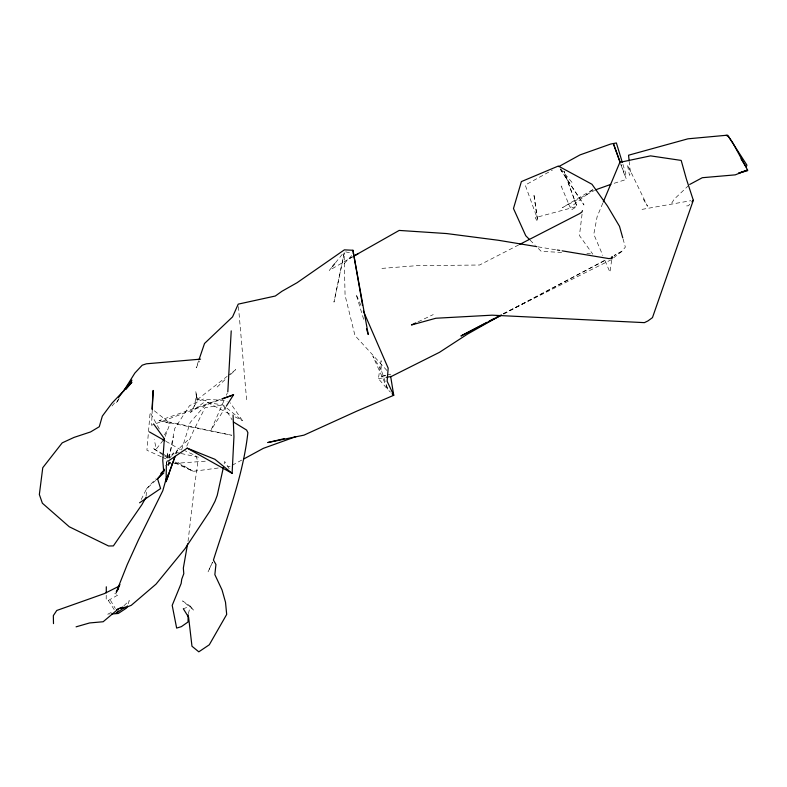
<?xml version="1.0" encoding="UTF-8"?>
<svg xmlns="http://www.w3.org/2000/svg" width="787" height="787" viewBox="0 0 787 787"><rect width="100%" height="100%" fill="white"/><g stroke="black" fill="none" stroke-linecap="round" stroke-linejoin="round"><path stroke-width="0.59" stroke-dasharray="3.94 2.95" d="M106.225 595.228L106.186 600.038L108.34 600.471L118.503 594.677L114.745 593.457M166.362 465.914L166.431 462.284L165.408 465.756M152.275 409.653L151.547 425.265L221.039 399.442M146.097 496.213L146.648 488.678L155.836 478.85M166.372 464.95L167.474 453.105L169.166 458.182M582.055 214.202L579.439 235.569L592.788 254.171M344.126 253.571L344.224 252.804L333.973 302.11L344.126 253.571L345.07 295.282L354.967 335.518L388.65 372.389M611.637 260.212L609.945 272.194L604.721 259.917M381.242 370.057L372.89 356.245L387.981 389.742L378.409 378.685L381.115 360.682L381.242 370.057L387.981 389.742L390.441 392.113M188.034 541.436L194.92 482.52L197.694 464.556L197.016 458.811L195.737 455.732L184.788 450.626M390.136 375.025L390.293 374.189L386.938 374.986M168.949 457.995L174.763 428.492L189.539 405.649L203.43 399.058L225.151 400.534L227.177 401.439M169.087 457.965L173.75 436.618M224.157 463.858L224.669 461.526L229.627 469.396M196.839 399.983L196.563 395.399L198.019 399.658L206.155 400.701L190.484 412.477L194.114 406.377L196.563 395.399L195.688 391.188L196.839 399.983L227.207 376.304M188.398 613.703L190.277 606.157L182.584 600.914L193.976 610.358L190.277 606.157L183.332 608.764M167.887 465.048L169.185 460.365M165.162 436.411L170.09 423.367L169.51 422.039L231.683 435.241L159.112 420.622L220.97 399.157M181.561 449.997L190.198 422.462L207.591 402.521L223.085 405.059L242.563 420.779L230.207 402.796M198.58 360.859L196.209 367.814L199.505 361.302M176.18 453.302L177.232 450.292L188.919 439.097M176.032 453.656L177.232 450.292M128.124 603.796L129.284 600.619L123.441 606.216M212.638 562.066L208.024 571.933L212.451 562.233M602.812 203.125L597.126 216.71L593.792 234.251L602.822 255.46M223.901 400.829L211.152 429.84L225.653 407.154M226.351 395.251L227.325 393.018M186.755 446.15L193.641 430.509L205.092 407.636L223.085 405.059L232.175 419.963M141.207 499.538L146.648 488.678L155.708 480.375M194.114 406.377L198.019 399.658M168.192 465.579L170.661 461.389M164.414 434.916L166.716 431.06M119.093 398.379L115.945 403.446L119.408 398.37M671.714 203.154L674.213 199.18L687.986 186.096M167.67 465.009L169.648 461.999M174.911 453.981L176.229 451.974M163.194 440.287L156.279 449.023L154.213 439.451M169.992 457.729L171.418 455.909M167.965 465.314L170.887 461.615M331.671 267.491L329.389 270.334L352.537 256.837M335.478 262.76L343.093 253.286M112.02 406.023L115.079 402.354M689.815 204.207L688.418 205.781L685.093 206.046M344.273 263.419L353.55 253.709M217.133 387.056L226.882 377.937M230.424 374.612L235.746 369.634L228.151 375.556M592.975 189.815L570.182 207.473L560.767 185.093L561.908 186.903M613.604 257.792L621.691 251.496L625.35 247.098L623.078 239.022M571.765 209.676L576.91 206.46L563.964 171.113L576.91 206.46L535.209 217.674L537.629 221.619L533.812 193.986L537.482 218.884L525.234 185.073L552.356 170.13M592.7 189.647L562.489 207.581L594.549 190.385M503.267 313.865L606.462 259.494M349.359 258.638L352.419 256.916M232.234 465.255L241.884 460.002M503.739 314.043L606.541 259.523M503.159 313.757L610.909 259.887M518.692 244.914L479.558 265.012L416.805 265.662L379.905 268.554M111.203 612.463L106.914 614.657L109.167 614.342M418.015 321.844L433.263 314.574M614.126 183.292L626.452 179.406L620.638 163.489M385.817 375.261L380.219 376.589L385.728 375.714M642.015 209.381L690.927 200.685M378.409 378.685L385.433 377.485M218.225 467.999L193.307 471.324L174.527 462.786M227.718 466.74L230.089 466.425M172.668 463.543L167.788 463.897L167.69 460.297M173.888 463.454L206.833 461.084M561.672 252.401L541.269 251.417L536.095 246.183M586.876 253.621L590.476 253.798M538.072 246.852L557.314 250.04M176.455 452.505L179.987 453.263M181.167 453.519L201.197 457.788M345.631 251.84L352.419 253.444M159.112 420.622L170.09 423.367L153.937 410.489M161.276 456.755L146.913 450.233L150.13 412.349L159.348 429.122M162.378 457.257L166.795 459.274M174.921 461.949L193.307 471.324L175.55 461.162M207.591 402.521L230.906 414.69M235.146 416.913L242.563 420.779M165.909 441.31L180.41 449.564M163.007 453.991L152.56 448.019L163.529 455.25M164.05 454.591L169.274 457.581M164.522 455.909L169.51 459.195M530.064 240.084L535.239 245.318M560.619 168.802L573.664 184.374M560.344 169.126L583.993 204.994L560.226 169.097M114.213 609.679L108.34 600.471L109.983 599.507L115.305 608.479M643.304 199.101L647.504 206.204L627.416 164.788L629.492 175.344L630.564 173.878L629.295 162.211M360.948 305.435L356.088 294.24L364.066 320.693M620.933 164.739L625.026 176.16L625.842 173.897L622.684 163.588M238.431 306.586L246.715 400.878M167.474 453.105L167.651 459.096M621.691 251.496L614.116 255.509L621.691 251.496"/><path stroke-width="1.18" d="M106.255 592.818L106.304 586.797M188.132 614.785L188.054 621.976L181.354 626.659L176.642 628.085L172.196 605.36L181.158 583.482L181.748 579.173L183.794 573.703L183.341 568.076L187.601 543.856M174.842 457.011L166.067 481.634L166.362 465.914M168.369 460.956L187.208 448.157L232.106 473.331L233.946 436.687L233.07 415.024M152.275 409.653L153.16 390.441L152.039 408.974M227.817 391.896L231.221 330.865M611.804 259.012L612.138 256.621L611.794 258.087L609.02 258.618L562.125 250.837M223.39 467.36L217.232 495.367L214.979 501.339L209.863 511.166L184.965 548.765L156.033 584.131L131.272 605.311L126.058 607.446L118.709 608.626L116.565 609.728M118.591 588.43L116.23 592.286L127.238 564.604L138.551 539.715L162.791 490.744L166.136 478.889L168.703 473.922L175.127 456.303M164.385 469.239L163.706 471.551L162.771 460.68L164.355 438.664L153.583 423.898M167.661 477.414L168.703 473.922L166.067 481.634M198.983 359.698L204.531 343.466L232.559 316.886L238.215 304.136L275.302 296.02L281.992 291.249L297.112 282.69L344.362 249.853L352.93 250.276L368.237 334.495L366.496 328.75M686.589 179.643L693.317 200.262L652.462 317.633L647.967 320.909L644.405 322.64L492.101 315.174L435.89 318.243L411.483 324.962L415.831 322.886M127.346 605.911L126.569 608.026L118.266 613.466L111.42 614.027M603.285 201.993L619.851 162.358L650.515 155.865L681.188 160.42L686.382 179.013M117.942 589.168L119.929 584.456M582.488 210.641L581.868 212.077L579.576 213.641L519.784 244.354M146.018 497.286L141.985 504.536L113.367 545.922L108.567 545.991L69.256 526.769L42.37 503.208L39.35 494.511L42.764 467.704L62.203 442.865L74.057 437.395L90.554 431.945L99.27 426.731L102.34 416.107L112.118 403.013L131.891 382.216L125.782 389.535M123.5 391.296L134.843 373.087L142.201 365.207L146.392 363.801L200.606 359.138M226.312 406.131L233.562 394.789L222.111 398.763M127.012 387.194L131.862 380.091L118.63 397.376M164.355 469.918L157.597 478.83L160.587 488.579L139.574 502.795M163.194 440.287L164.532 438.556M172.127 455.004L173.553 453.184M332.439 266.547L334.721 263.704M691.921 201.836L693.317 200.262M160.853 473.489L163.362 470.813M118.434 611.007L115.935 613.398L125.349 606.905M156.613 479.549L163.863 472.908M353.599 256.237L399.196 230.424L446.662 233.562L498.387 240.271L536.872 246.656M501.162 315.056L467.448 334.131L439.451 352.34L391.277 376.491L386.604 377.288M353.442 256.336L358.538 253.463M558.74 166.618L580.019 154.901L610.653 144.051L616.378 142.968L622.33 162.447M244.029 458.841L263.34 448.344L296.148 436.549M595.621 189.815L610.86 184.365M689.707 184.463L702.299 177.714L735.245 174.862L747.552 170.012L732.894 142.998L728.457 136.476L726.145 135.305M486.917 322.306L460.936 335.98L501.575 315.193M489.081 321.165L494.492 318.312M496.656 317.171L499.912 315.469M119.309 586.069L104.435 593.575L56.762 610.476L53.339 615.621L53.496 623.619M122.929 607.023L118.709 608.626L103.166 621.74L89.6 622.95L76.083 626.846M222.18 399.019L233.562 394.789M284.196 438.674L267.767 442.55L303.959 435.152L356.786 411.139L393.736 395.281L390.677 376.53M557.314 250.04L559.724 250.443M187.208 448.157L214.91 459.283L232.106 473.331M149.333 431.886L164.876 440.72M233.385 421.95L246.606 430.066L247.885 432.643C243.016 476.44 226.558 518.23 213.434 560.078L215.933 564.486L214.851 574.628L222.042 589.955L225.515 602.271L226.686 614.431L209.293 644.789L198.806 651.833L191.969 646.235L188.605 617.274L183.332 608.764M392.093 393.697L393.736 395.281L387.125 381.262L388.178 368.149L363.378 311.032M529.208 239.218L525.755 235.736L513.478 208.525L521.388 181.59L558.317 166.047L591.962 184.256L607.397 205.928L619.507 226.322L622.753 237.871M741 158.797L746.165 166.962L746.942 165.152L727.621 135.167L687.956 138.817L628.538 155.216L629.167 161.05M620.225 162.358L613.575 144.169L620.117 162.447M352.93 250.276L362.581 305.277M747.552 170.012L738.668 173.11L747.65 170.671L747.552 170.012"/></g></svg>
